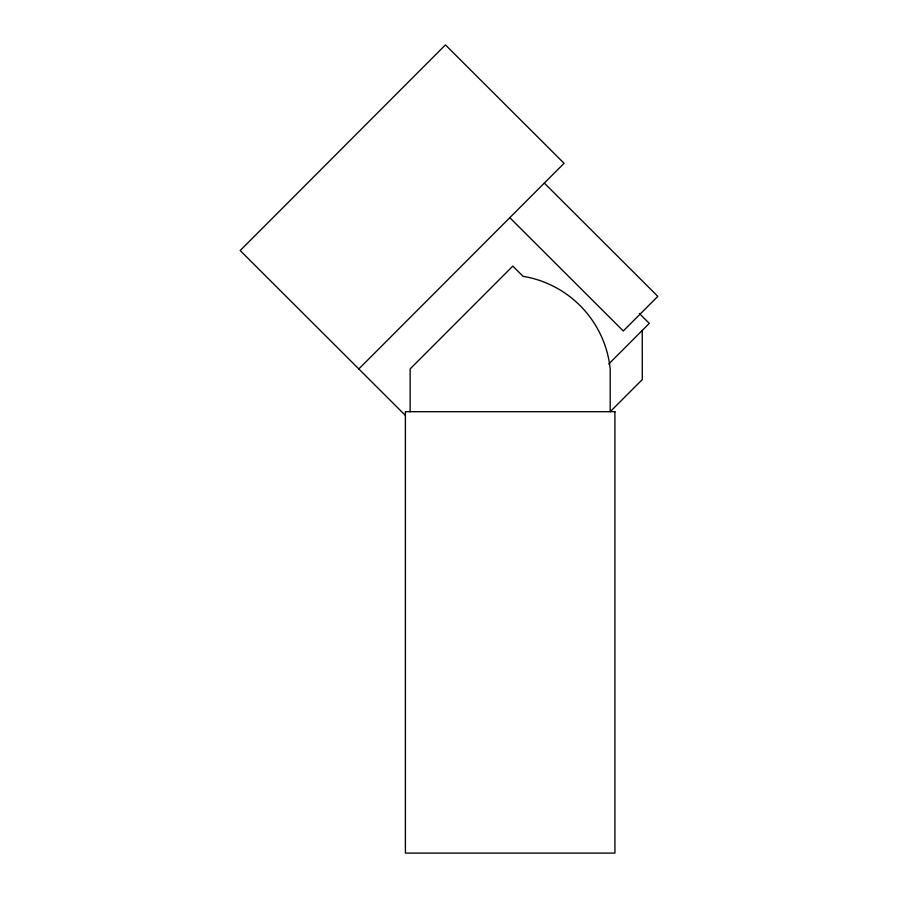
<?xml version="1.0" encoding="UTF-8"?>
<svg xmlns="http://www.w3.org/2000/svg" width="898" height="898" viewBox="0 0 898 898"><rect width="100%" height="100%" fill="white"/><g stroke="black" fill="none" stroke-linecap="round" stroke-linejoin="round"><path stroke-width="1.35" d="M358.818 368.943L564.067 163.313L445.43 44.9L240.181 250.531L405.335 415.381M608.833 363.915L649.299 323.381L639.398 313.503M610.685 411.228L642.295 379.551L642.25 330.442M544.334 183.091L657.819 296.362L623.279 330.969L509.795 217.686M610.202 411.699L610.202 368.943L609.327 362.433A104.763 104.763 0 0 0 523.051 276.315L512.803 266.089L410.128 368.943L410.128 411.699M614.928 411.699L405.402 411.699L405.402 853.1L614.928 853.1L614.928 411.699"/></g></svg>
